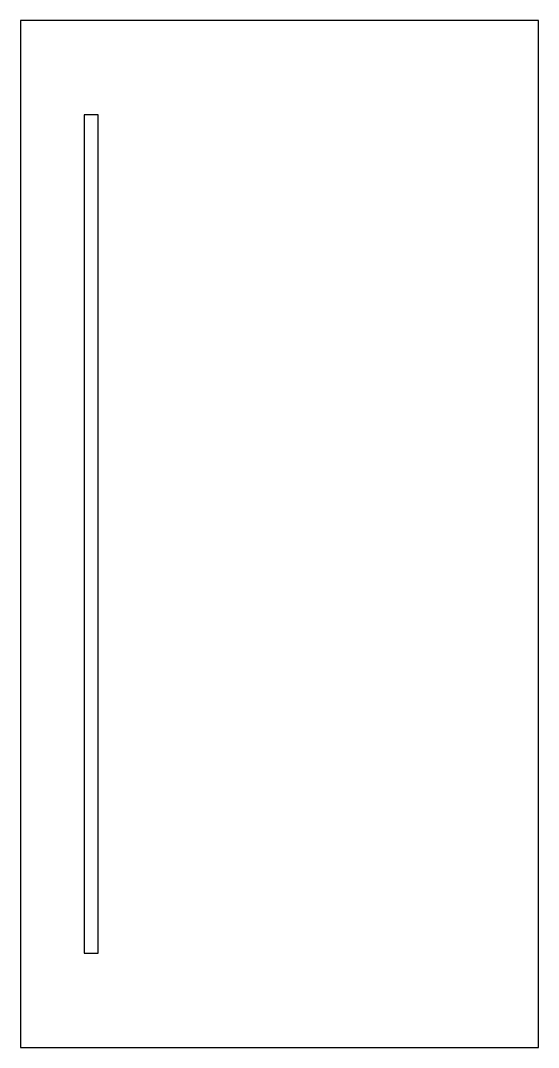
# Model space of a CAD drawing. Extents: x -55 to 55, y -109 to 109.
import ezdxf

# ---------------------------------------------------------------- set-up
doc = ezdxf.new("R2010")
doc.units = 0
doc.layers.get('0').update_dxf_attribs({"linetype": 'CONTINUOUS'})

msp = doc.modelspace()

# ---------------------------------------------------------------- linework, layer by layer
at = {"color": 7, "linetype": 'CONTINUOUS'}
for p, q in [((-55, 109), (-55, -109)), ((55, 109), (-55, 109)), ((55, -109), (55, 109)), ((-38.5, 89), (-41.5, 89)), ((-41.5, 89), (-41.5, -89)), ((-38.5, -89), (-38.5, 89)), ((-41.5, -89), (-38.5, -89)), ((-55, -109), (55, -109))]:
    msp.add_line(p, q, dxfattribs=at)

doc.saveas('drawing.dxf')
